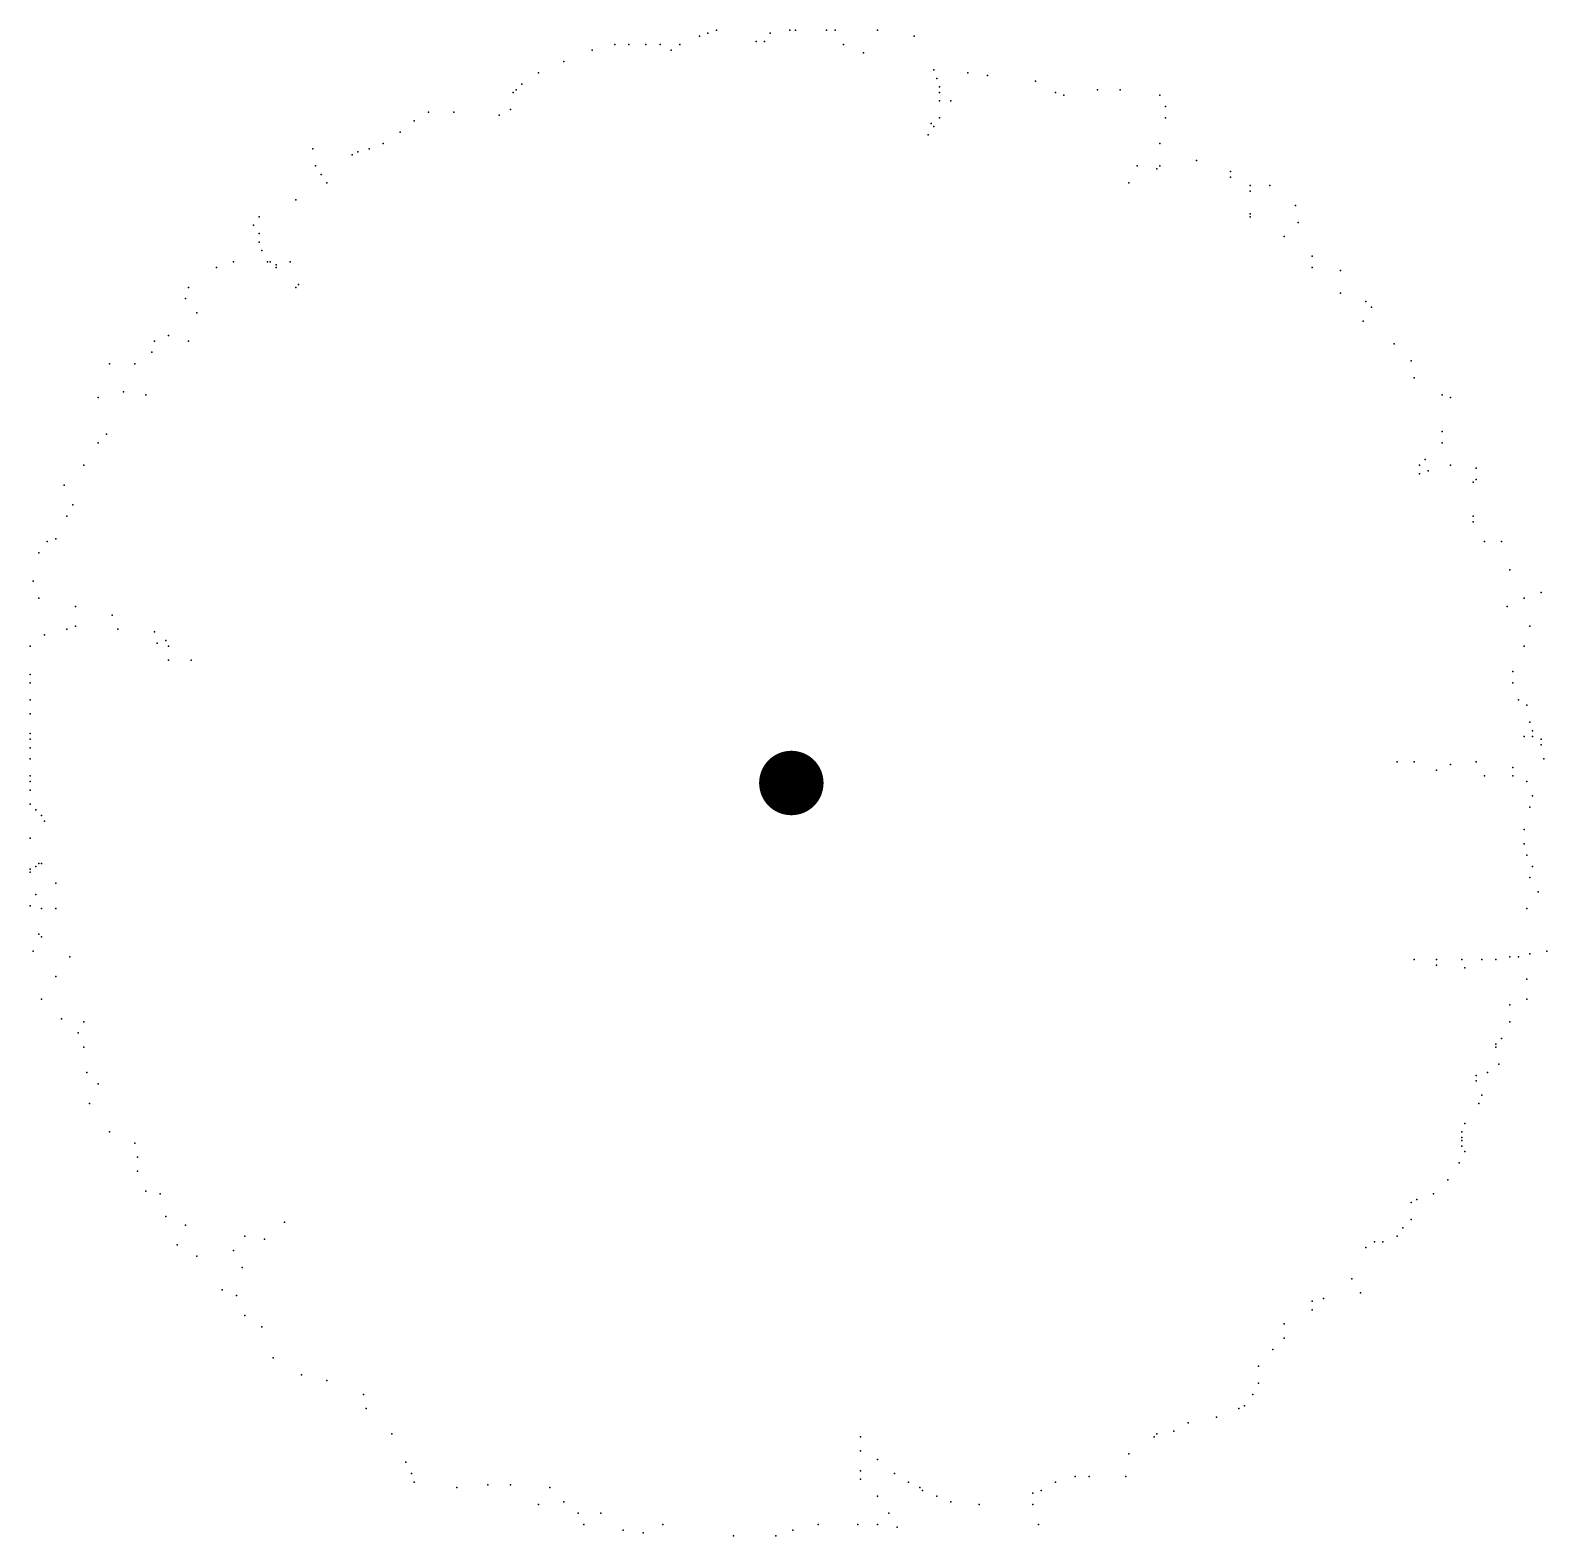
# Model space of a CAD drawing. Extents: x -6 to 6, y -6 to 6.
import ezdxf

# ---------------------------------------------------------------- set-up
doc = ezdxf.new("R2010")
doc.units = 0
doc.layers.get('0').update_dxf_attribs({"color": 94, "linetype": 'CONTINUOUS'})

msp = doc.modelspace()

# ---------------------------------------------------------------- linework, layer by layer
at = {"color": 0, "const_width": 0.256}
msp.add_lwpolyline([(-0.128, 0, 1), (0.128, 0, 1)], format="xyb", close=True, dxfattribs=at)
at = {"color": 0}
for p in [(-0.729, 5.932), (-0.662, 5.955), (-0.594, 5.978), (-0.168, 5.955), (-0.012, 5.978), (0.034, 5.978), (0.28, 5.978), (0.347, 5.978), (0.684, 5.978), (0.975, 5.932), (0.975, 5.932), (-1.582, 5.82), (-1.402, 5.865), (-1.29, 5.865), (-1.155, 5.865), (-1.043, 5.865), (-0.954, 5.82), (-0.886, 5.865), (-0.28, 5.888), (-0.213, 5.888), (0.415, 5.865), (0.572, 5.798), (-1.806, 5.731), (1.133, 5.664), (-2.142, 5.551), (-2.008, 5.641), (1.155, 5.596), (1.402, 5.641), (1.559, 5.618), (1.94, 5.573), (-2.21, 5.484), (-2.187, 5.506), (1.177, 5.529), (1.177, 5.484), (2.097, 5.484), (2.164, 5.462), (2.433, 5.506), (2.613, 5.506), (2.927, 5.462), (-2.883, 5.327), (-2.883, 5.327), (-2.681, 5.327), (-2.322, 5.304), (-2.232, 5.35), (1.177, 5.417), (1.267, 5.417), (2.972, 5.372), (-2.995, 5.259), (1.11, 5.237), (1.133, 5.215), (1.177, 5.282), (2.972, 5.282), (2.972, 5.282), (-3.241, 5.08), (-3.107, 5.17), (1.088, 5.147), (1.088, 5.147), (2.927, 5.08), (-3.802, 5.036), (-3.488, 4.99), (-3.443, 5.013), (-3.353, 5.036), (3.218, 4.945), (-3.779, 4.901), (-3.735, 4.833), (2.747, 4.901), (2.904, 4.878), (2.927, 4.901), (3.488, 4.856), (-3.69, 4.766), (2.68, 4.766), (3.488, 4.811), (3.645, 4.744), (3.645, 4.699), (3.802, 4.744), (-3.937, 4.631), (4.004, 4.587), (-4.228, 4.497), (3.645, 4.519), (3.645, 4.497), (-4.273, 4.43), (-4.228, 4.363), (3.914, 4.34), (4.026, 4.452), (-4.228, 4.295), (-4.206, 4.228), (-4.43, 4.138), (-4.161, 4.138), (-4.139, 4.138), (-4.093, 4.116), (-3.981, 4.138), (4.138, 4.183), (-4.565, 4.093), (-4.093, 4.093), (4.138, 4.093), (4.362, 4.071), (-4.789, 3.936), (-3.937, 3.936), (-3.914, 3.959), (4.362, 3.891), (-4.812, 3.847), (-4.721, 3.735), (4.564, 3.824), (4.609, 3.779), (4.542, 3.667), (-5.058, 3.51), (-4.946, 3.555), (-4.789, 3.51), (-5.08, 3.421), (4.788, 3.488), (-5.417, 3.33), (-5.215, 3.33), (4.923, 3.353), (4.946, 3.218), (-5.507, 3.062), (-5.305, 3.107), (-5.126, 3.084), (5.17, 3.084), (5.237, 3.062), (5.17, 2.792), (-5.507, 2.702), (-5.44, 2.77), (5.17, 2.702), (5.035, 2.568), (-5.619, 2.523), (4.99, 2.523), (4.99, 2.456), (5.058, 2.478), (5.237, 2.523), (5.439, 2.501), (5.439, 2.411), (-5.776, 2.366), (5.416, 2.388), (-5.708, 2.209), (-5.754, 2.12), (5.416, 2.12), (5.416, 2.074), (-5.843, 1.94), (-5.978, 1.828), (-5.91, 1.918), (5.507, 1.918), (5.641, 1.918), (5.708, 1.693), (5.708, 1.693), (-6.022, 1.604), (-5.978, 1.469), (5.821, 1.469), (5.955, 1.514), (-5.686, 1.401), (-5.394, 1.334), (5.686, 1.401), (-5.754, 1.222), (-5.686, 1.245), (-5.35, 1.222), (5.865, 1.245), (-6.045, 1.087), (-5.933, 1.178), (-5.058, 1.2), (-5.036, 1.11), (-4.968, 1.133), (-4.946, 1.087), (5.821, 1.087), (-4.946, 0.975), (-4.767, 0.975), (-6.045, 0.863), (5.73, 0.886), (-6.045, 0.796), (5.73, 0.796), (-6.045, 0.661), (5.775, 0.661), (5.843, 0.617), (-6.045, 0.549), (5.865, 0.482), (-6.045, 0.392), (5.821, 0.37), (5.888, 0.415), (5.888, 0.37), (-6.045, 0.347), (-6.045, 0.28), (5.955, 0.347), (5.955, 0.303), (-6.045, 0.191), (4.811, 0.168), (4.946, 0.168), (5.237, 0.146), (5.439, 0.168), (5.73, 0.123), (5.977, 0.191), (-6.045, 0.056), (-6.045, 0.011), (5.125, 0.101), (5.125, 0.101), (5.507, 0.056), (5.73, 0.056), (5.843, 0.011), (5.843, 0.011), (-6.045, -0.056), (5.888, -0.101), (-6.045, -0.168), (-6, -0.214), (5.865, -0.191), (-5.955, -0.258), (-5.933, -0.303), (-6.045, -0.437), (5.821, -0.37), (5.821, -0.482), (5.821, -0.482), (5.843, -0.572), (-6.045, -0.684), (-6.045, -0.707), (-6, -0.662), (-5.978, -0.64), (-5.955, -0.64), (5.888, -0.662), (-5.843, -0.796), (5.865, -0.751), (-6, -0.886), (5.933, -0.864), (-6.045, -0.976), (-5.955, -0.998), (-5.843, -0.998), (5.843, -0.998), (-5.978, -1.2), (-5.955, -1.223), (-6.022, -1.335), (-5.731, -1.38), (4.946, -1.402), (4.946, -1.402), (5.125, -1.402), (5.327, -1.402), (5.484, -1.402), (5.596, -1.402), (5.708, -1.38), (5.775, -1.38), (5.865, -1.357), (6, -1.335), (-5.843, -1.537), (5.125, -1.447), (5.125, -1.447), (5.349, -1.469), (5.843, -1.559), (-5.955, -1.716), (5.708, -1.761), (5.843, -1.716), (-5.798, -1.873), (-5.619, -1.896), (5.708, -1.896), (-5.664, -1.985), (5.641, -2.03), (-5.619, -2.097), (5.596, -2.075), (5.596, -2.097), (5.619, -2.232), (-5.596, -2.299), (-5.507, -2.389), (5.439, -2.322), (5.439, -2.366), (5.529, -2.299), (5.484, -2.479), (-5.574, -2.546), (5.461, -2.546), (-5.417, -2.77), (5.327, -2.77), (5.349, -2.703), (-5.215, -2.86), (5.327, -2.815), (5.327, -2.838), (5.327, -2.883), (-5.193, -2.972), (5.349, -2.927), (5.349, -2.927), (-5.193, -3.084), (5.304, -3.017), (-5.126, -3.241), (5.215, -3.152), (-5.013, -3.264), (4.923, -3.331), (4.968, -3.309), (5.102, -3.264), (-4.968, -3.443), (-4.026, -3.488), (4.923, -3.466), (-4.812, -3.511), (-4.34, -3.6), (4.811, -3.6), (4.856, -3.533), (-4.879, -3.667), (-4.43, -3.712), (-4.184, -3.623), (-4.184, -3.623), (4.564, -3.69), (4.632, -3.645), (4.699, -3.645), (-4.721, -3.757), (-4.363, -3.847), (4.452, -3.937), (-4.52, -4.026), (-4.407, -4.071), (4.228, -4.094), (4.52, -4.049), (4.138, -4.116), (4.138, -4.183), (-4.34, -4.228), (-4.206, -4.318), (3.914, -4.295), (3.914, -4.295), (3.914, -4.295), (3.914, -4.408), (-4.116, -4.565), (3.824, -4.498), (3.712, -4.632), (-3.892, -4.699), (-3.69, -4.744), (3.712, -4.767), (-3.398, -4.856), (3.667, -4.856), (-3.376, -4.968), (3.376, -5.036), (3.555, -4.968), (3.6, -4.946), (-3.174, -5.17), (2.904, -5.17), (3.039, -5.148), (3.151, -5.081), (0.549, -5.193), (2.882, -5.193), (-3.062, -5.395), (0.549, -5.305), (0.684, -5.372), (2.68, -5.327), (-3.017, -5.484), (0.549, -5.462), (0.549, -5.529), (0.819, -5.484), (2.254, -5.507), (2.366, -5.507), (2.658, -5.507), (-2.995, -5.552), (-2.658, -5.596), (-2.411, -5.574), (-2.232, -5.574), (-1.918, -5.596), (0.931, -5.552), (1.021, -5.596), (1.021, -5.596), (1.043, -5.619), (1.917, -5.641), (1.985, -5.619), (2.097, -5.552), (-2.008, -5.731), (-1.806, -5.709), (0.684, -5.664), (1.155, -5.664), (1.267, -5.709), (1.491, -5.731), (1.917, -5.731), (-1.694, -5.798), (-1.649, -5.888), (-1.514, -5.798), (-1.021, -5.888), (-1.021, -5.888), (0.213, -5.888), (0.527, -5.888), (0.684, -5.888), (0.774, -5.798), (1.963, -5.888), (-1.335, -5.933), (-1.178, -5.955), (-0.46, -5.978), (-0.124, -5.978), (0.011, -5.933), (0.841, -5.91)]:
    msp.add_point(p, dxfattribs=at)

doc.saveas('drawing.dxf')
